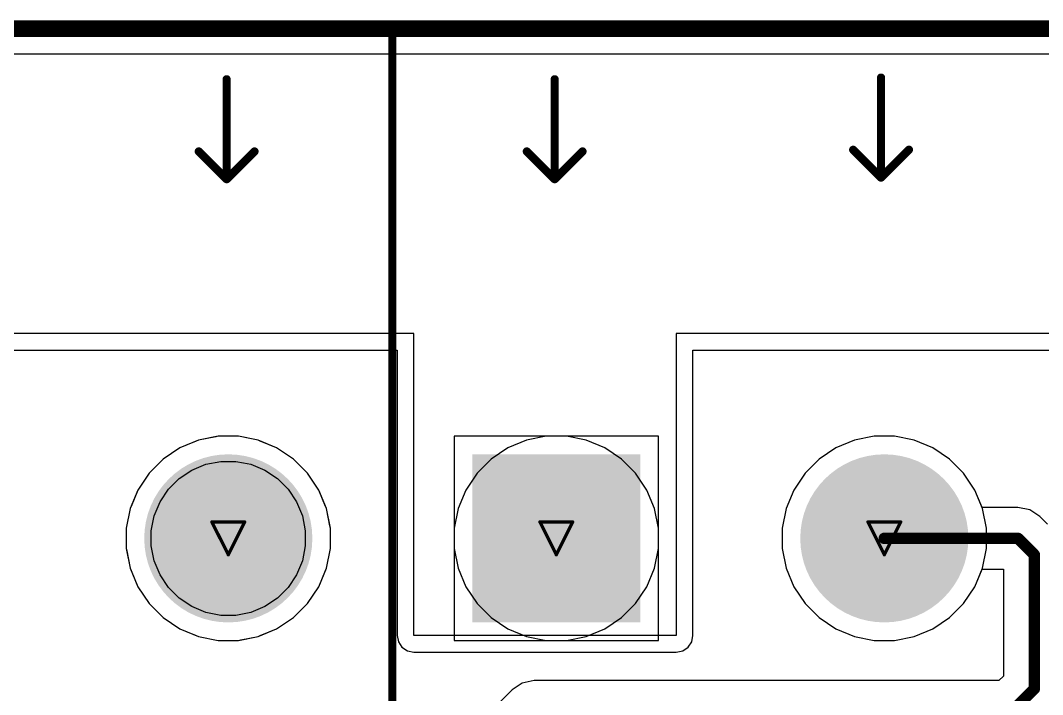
# Model space of a CAD drawing. Header units: inches. Extents: x -36 to 349, y -11 to 240.
# Drawn here: x 32.42 to 48.25, y 116.68 to 127.13 of the extents above; entities that cross this region are included whole.
import ezdxf

# ---------------------------------------------------------------- set-up
doc = ezdxf.new("R2010")
doc.units = ezdxf.units.IN
for name, color, linetype in [('Board Outline', 216, 'Continuous'), ('Bottom Layer', 5, 'Continuous'), ('Bottom Solder', 6, 'Continuous'), ('Drill Drawing', 1, 'Continuous'), ('Layer 1', 16, 'Continuous'), ('Layer 2', 76, 'Continuous'), ('Multi-Layer', 9, 'Continuous'), ('Pad Holes', 156, 'Continuous'), ('Top Layer', 1, 'Continuous'), ('Top Overlay', 2, 'Continuous'), ('Top Solder', 216, 'Continuous')]:
    doc.layers.add(name, color=color, linetype=linetype)

# ---------------------------------------------------------------- blocks, each defined once
blk = doc.blocks.new('TB008A_508_04BE_329')
at = {"layer": 'Bottom Layer'}
h = blk.add_hatch(color=5, dxfattribs=at)
edge = h.paths.add_edge_path()
edge.add_arc((15.24, 0), 1.2, 0, 360)
at = {"layer": 'Bottom Solder'}
h = blk.add_hatch(color=6, dxfattribs=at)
edge = h.paths.add_edge_path()
edge.add_arc((15.24, 0), 1.302, 0, 360)
at = {"layer": 'Layer 1'}
h = blk.add_hatch(color=16, dxfattribs=at)
edge = h.paths.add_edge_path()
edge.add_arc((15.24, 0), 1.2, 0, 360)
at = {"layer": 'Layer 2'}
h = blk.add_hatch(color=76, dxfattribs=at)
edge = h.paths.add_edge_path()
edge.add_arc((15.24, 0), 1.2, 0, 360)
at = {"layer": 'Multi-Layer'}
h = blk.add_hatch(color=9, dxfattribs=at)
edge = h.paths.add_edge_path()
edge.add_arc((15.24, 0), 1.2, 0, 360)
at = {"layer": 'Pad Holes'}
h = blk.add_hatch(color=7, dxfattribs=at)
edge = h.paths.add_edge_path()
edge.add_arc((15.24, 0), 0.8, 0, 360)
at = {"layer": 'Top Layer'}
h = blk.add_hatch(color=1, dxfattribs=at)
edge = h.paths.add_edge_path()
edge.add_arc((15.24, 0), 1.2, 0, 360)
at = {"layer": 'Top Solder'}
h = blk.add_hatch(color=216, dxfattribs=at)
edge = h.paths.add_edge_path()
edge.add_arc((15.24, 0), 1.302, 0, 360)
at = {"layer": 'Top Overlay'}
for points in [[(-2.54, 7.89, 0.127, 0.127, 0), (17.78, 7.89, 0.127, 0.127, 0)], [(17.78, -6, 0.127, 0.127, 0), (17.78, 7.89, 0.127, 0.127, 0)], [(15.215, 5.563, 0.127, 0.127, 0), (15.215, 7.112, 0.127, 0.127, 0)], [(14.783, 5.994, 0.127, 0.127, 0), (15.215, 5.563, 0.127, 0.127, 0)], [(15.215, 5.563, 0.127, 0.127, 0), (15.646, 5.994, 0.127, 0.127, 0)]]:
    blk.add_lwpolyline(points, format="xyseb", dxfattribs=at)
for points in [[(17.748, 7.89, 0.0635, 0.0635, 1), (17.812, 7.89, 0.0635, 0.0635, 1)], [(17.748, 7.89, 0.0635, 0.0635, 1), (17.812, 7.89, 0.0635, 0.0635, 1)], [(15.183, 7.112, 0.0635, 0.0635, 1), (15.246, 7.112, 0.0635, 0.0635, 1)], [(14.751, 5.994, 0.0635, 0.0635, 1), (14.815, 5.994, 0.0635, 0.0635, 1)], [(15.615, 5.994, 0.0635, 0.0635, 1), (15.678, 5.994, 0.0635, 0.0635, 1)], [(15.183, 5.563, 0.0635, 0.0635, 1), (15.246, 5.563, 0.0635, 0.0635, 1)], [(15.183, 5.563, 0.0635, 0.0635, 1), (15.246, 5.563, 0.0635, 0.0635, 1)], [(15.183, 5.563, 0.0635, 0.0635, 1), (15.246, 5.563, 0.0635, 0.0635, 1)]]:
    blk.add_lwpolyline(points, format="xyseb", close=True, dxfattribs=at)
blk = doc.blocks.new('TB008A_508_04BE_331')
at = {"layer": 'Bottom Layer'}
blk.add_hatch(color=5, dxfattribs=at).paths.add_polyline_path([(-1.2, 1.2), (1.2, 1.2), (1.2, -1.2), (-1.2, -1.2)])
h = blk.add_hatch(color=5, dxfattribs=at)
edge = h.paths.add_edge_path()
edge.add_arc((5.08, 0), 1.2, 0, 360)
at = {"layer": 'Bottom Solder'}
blk.add_hatch(color=6, dxfattribs=at).paths.add_polyline_path([(-1.302, 1.302), (1.302, 1.302), (1.302, -1.302), (-1.302, -1.302)])
h = blk.add_hatch(color=6, dxfattribs=at)
edge = h.paths.add_edge_path()
edge.add_arc((5.08, 0), 1.302, 0, 360)
at = {"layer": 'Layer 1'}
h = blk.add_hatch(color=16, dxfattribs=at)
edge = h.paths.add_edge_path()
edge.add_arc((0, 0), 1.2, 0, 360)
h = blk.add_hatch(color=16, dxfattribs=at)
edge = h.paths.add_edge_path()
edge.add_arc((5.08, 0), 1.2, 0, 360)
at = {"layer": 'Layer 2'}
h = blk.add_hatch(color=76, dxfattribs=at)
edge = h.paths.add_edge_path()
edge.add_arc((0, 0), 1.2, 0, 360)
h = blk.add_hatch(color=76, dxfattribs=at)
edge = h.paths.add_edge_path()
edge.add_arc((5.08, 0), 1.2, 0, 360)
at = {"layer": 'Multi-Layer'}
h = blk.add_hatch(color=9, dxfattribs=at)
edge = h.paths.add_edge_path()
edge.add_arc((5.08, 0), 1.2, 0, 360)
at = {"layer": 'Pad Holes'}
h = blk.add_hatch(color=7, dxfattribs=at)
edge = h.paths.add_edge_path()
edge.add_arc((0, 0), 0.8, 0, 360)
h = blk.add_hatch(color=7, dxfattribs=at)
edge = h.paths.add_edge_path()
edge.add_arc((5.08, 0), 0.8, 0, 360)
at = {"layer": 'Top Layer'}
blk.add_hatch(color=1, dxfattribs=at).paths.add_polyline_path([(-1.2, 1.2), (1.2, 1.2), (1.2, -1.2), (-1.2, -1.2)])
h = blk.add_hatch(color=1, dxfattribs=at)
edge = h.paths.add_edge_path()
edge.add_arc((5.08, 0), 1.2, 0, 360)
at = {"layer": 'Top Solder'}
blk.add_hatch(color=216, dxfattribs=at).paths.add_polyline_path([(-1.302, 1.302), (1.302, 1.302), (1.302, -1.302), (-1.302, -1.302)])
h = blk.add_hatch(color=216, dxfattribs=at)
edge = h.paths.add_edge_path()
edge.add_arc((5.08, 0), 1.302, 0, 360)
at = {"layer": 'Top Overlay'}
for points in [[(-2.54, -6, 0.127, 0.127, 0), (-2.54, 7.89, 0.127, 0.127, 0)], [(-2.54, 7.89, 0.127, 0.127, 0), (17.78, 7.89, 0.127, 0.127, 0)], [(-0.025, 5.563, 0.127, 0.127, 0), (-0.025, 7.112, 0.127, 0.127, 0)], [(5.029, 5.588, 0.127, 0.127, 0), (5.029, 7.137, 0.127, 0.127, 0)], [(-0.457, 5.994, 0.127, 0.127, 0), (-0.025, 5.563, 0.127, 0.127, 0)], [(-0.025, 5.563, 0.127, 0.127, 0), (0.406, 5.994, 0.127, 0.127, 0)], [(4.597, 6.02, 0.127, 0.127, 0), (5.029, 5.588, 0.127, 0.127, 0)], [(5.029, 5.588, 0.127, 0.127, 0), (5.461, 6.02, 0.127, 0.127, 0)]]:
    blk.add_lwpolyline(points, format="xyseb", dxfattribs=at)
for points in [[(-2.572, 7.89, 0.0635, 0.0635, 1), (-2.508, 7.89, 0.0635, 0.0635, 1)], [(-2.572, 7.89, 0.0635, 0.0635, 1), (-2.508, 7.89, 0.0635, 0.0635, 1)], [(-0.057, 7.112, 0.0635, 0.0635, 1), (0.006, 7.112, 0.0635, 0.0635, 1)], [(4.997, 7.137, 0.0635, 0.0635, 1), (5.061, 7.137, 0.0635, 0.0635, 1)], [(-0.489, 5.994, 0.0635, 0.0635, 1), (-0.425, 5.994, 0.0635, 0.0635, 1)], [(0.375, 5.994, 0.0635, 0.0635, 1), (0.438, 5.994, 0.0635, 0.0635, 1)], [(4.566, 6.02, 0.0635, 0.0635, 1), (4.629, 6.02, 0.0635, 0.0635, 1)], [(5.429, 6.02, 0.0635, 0.0635, 1), (5.493, 6.02, 0.0635, 0.0635, 1)], [(-0.057, 5.563, 0.0635, 0.0635, 1), (0.006, 5.563, 0.0635, 0.0635, 1)], [(-0.057, 5.563, 0.0635, 0.0635, 1), (0.006, 5.563, 0.0635, 0.0635, 1)], [(-0.057, 5.563, 0.0635, 0.0635, 1), (0.006, 5.563, 0.0635, 0.0635, 1)], [(4.997, 5.588, 0.0635, 0.0635, 1), (5.061, 5.588, 0.0635, 0.0635, 1)], [(4.997, 5.588, 0.0635, 0.0635, 1), (5.061, 5.588, 0.0635, 0.0635, 1)], [(4.997, 5.588, 0.0635, 0.0635, 1), (5.061, 5.588, 0.0635, 0.0635, 1)]]:
    blk.add_lwpolyline(points, format="xyseb", close=True, dxfattribs=at)

msp = doc.modelspace()

# ---------------------------------------------------------------- linework, layer by layer
at = {"layer": 'Board Outline'}
msp.add_lwpolyline([(-2.5, 127, 0.254, 0.254, 0), (80.91, 127, 0.254, 0.254, 0)], format="xyseb", dxfattribs=at)
at = {"layer": 'Bottom Layer'}
for p, q in [((-2.5, 126.612), (80.91, 126.612)), ((35.181, 120.624), (35.145, 120.61)), ((35.449, 120.677), (35.181, 120.624)), ((35.486, 120.685), (35.449, 120.677)), ((35.449, 120.677), (35.449, 120.677)), ((35.798, 120.685), (35.486, 120.685)), ((35.95, 120.655), (35.798, 120.685)), ((36.103, 120.624), (35.95, 120.655)), ((36.138, 120.61), (36.103, 120.624)), ((42.303, 120.685), (39.141, 120.685)), ((39.141, 120.685), (39.141, 117.523)), ((42.303, 117.523), (42.303, 120.685)), ((45.341, 120.624), (45.053, 120.505)), ((45.646, 120.685), (45.341, 120.624)), ((45.958, 120.685), (45.646, 120.685)), ((46.263, 120.624), (45.958, 120.685)), ((46.551, 120.505), (46.263, 120.624)), ((34.893, 120.505), (34.634, 120.332)), ((35.145, 120.61), (34.893, 120.505)), ((35.145, 120.61), (35.145, 120.61)), ((36.391, 120.505), (36.138, 120.61)), ((36.138, 120.61), (36.138, 120.61)), ((36.65, 120.332), (36.391, 120.505)), ((45.053, 120.505), (44.794, 120.332)), ((46.81, 120.332), (46.551, 120.505)), ((34.634, 120.332), (34.607, 120.305)), ((36.843, 120.139), (36.65, 120.332)), ((44.794, 120.332), (44.574, 120.112)), ((47.03, 120.112), (46.81, 120.332)), ((34.607, 120.305), (34.414, 120.112)), ((34.607, 120.305), (34.607, 120.305)), ((34.882, 120.03), (35.077, 120.161)), ((35.077, 120.161), (35.294, 120.251)), ((35.294, 120.251), (35.524, 120.296)), ((35.524, 120.296), (35.759, 120.296)), ((35.759, 120.296), (35.875, 120.274)), ((35.875, 120.274), (35.99, 120.251)), ((35.99, 120.251), (36.207, 120.161)), ((36.207, 120.161), (36.402, 120.03)), ((34.414, 120.112), (34.241, 119.853)), ((34.716, 119.864), (34.882, 120.03)), ((36.402, 120.03), (36.568, 119.864)), ((36.87, 120.112), (36.843, 120.139)), ((36.843, 120.139), (36.843, 120.139)), ((37.043, 119.853), (36.87, 120.112)), ((44.574, 120.112), (44.401, 119.853)), ((47.203, 119.853), (47.03, 120.112)), ((34.241, 119.853), (34.136, 119.6)), ((34.585, 119.669), (34.716, 119.864)), ((36.568, 119.864), (36.699, 119.669)), ((37.148, 119.6), (37.043, 119.853)), ((44.401, 119.853), (44.282, 119.565)), ((47.322, 119.565), (47.203, 119.853)), ((34.122, 119.565), (34.061, 119.26)), ((34.136, 119.6), (34.122, 119.565)), ((34.136, 119.6), (34.136, 119.6)), ((34.495, 119.452), (34.585, 119.669)), ((36.699, 119.669), (36.789, 119.452)), ((37.162, 119.565), (37.148, 119.6)), ((37.148, 119.6), (37.148, 119.6)), ((37.215, 119.297), (37.162, 119.565)), ((44.282, 119.565), (44.221, 119.26)), ((47.383, 119.26), (47.322, 119.565)), ((34.449, 119.221), (34.495, 119.452)), ((36.789, 119.452), (36.834, 119.221)), ((34.061, 119.26), (34.061, 118.948)), ((34.449, 118.986), (34.449, 119.221)), ((36.834, 119.221), (36.834, 118.986)), ((37.223, 119.26), (37.215, 119.297)), ((37.215, 119.297), (37.215, 119.297)), ((37.223, 118.948), (37.223, 119.26)), ((44.221, 119.26), (44.221, 118.948)), ((47.383, 118.948), (47.383, 119.26)), ((34.061, 118.948), (34.068, 118.911)), ((34.068, 118.911), (34.068, 118.911)), ((34.068, 118.911), (34.122, 118.643)), ((34.495, 118.756), (34.449, 118.986)), ((36.834, 118.986), (36.789, 118.756)), ((37.162, 118.643), (37.223, 118.948)), ((44.221, 118.948), (44.282, 118.643)), ((47.322, 118.643), (47.383, 118.948)), ((34.585, 118.539), (34.495, 118.756)), ((36.789, 118.756), (36.699, 118.539)), ((34.122, 118.643), (34.136, 118.607)), ((34.136, 118.607), (34.136, 118.607)), ((34.136, 118.607), (34.241, 118.355)), ((37.043, 118.355), (37.148, 118.607)), ((37.148, 118.607), (37.162, 118.643)), ((37.148, 118.607), (37.148, 118.607)), ((44.282, 118.643), (44.401, 118.355)), ((47.203, 118.355), (47.322, 118.643)), ((34.716, 118.344), (34.585, 118.539)), ((36.699, 118.539), (36.568, 118.344)), ((34.241, 118.355), (34.414, 118.096)), ((34.882, 118.178), (34.716, 118.344)), ((36.568, 118.344), (36.402, 118.178)), ((36.87, 118.096), (37.043, 118.355)), ((44.401, 118.355), (44.574, 118.096)), ((47.03, 118.096), (47.203, 118.355)), ((34.414, 118.096), (34.441, 118.069)), ((35.077, 118.047), (34.882, 118.178)), ((36.402, 118.178), (36.207, 118.047)), ((36.677, 117.903), (36.87, 118.096)), ((44.574, 118.096), (44.794, 117.876)), ((46.81, 117.876), (47.03, 118.096)), ((34.441, 118.069), (34.441, 118.069)), ((34.441, 118.069), (34.634, 117.876)), ((35.294, 117.957), (35.077, 118.047)), ((35.524, 117.911), (35.294, 117.957)), ((35.99, 117.957), (35.759, 117.911)), ((36.207, 118.047), (35.99, 117.957)), ((34.634, 117.876), (34.893, 117.703)), ((35.759, 117.911), (35.524, 117.911)), ((36.391, 117.703), (36.65, 117.876)), ((36.65, 117.876), (36.677, 117.903)), ((36.677, 117.903), (36.677, 117.903)), ((44.794, 117.876), (45.053, 117.703)), ((46.551, 117.703), (46.81, 117.876)), ((34.893, 117.703), (35.145, 117.598)), ((36.138, 117.598), (36.391, 117.703)), ((45.053, 117.703), (45.341, 117.584)), ((46.263, 117.584), (46.551, 117.703)), ((35.145, 117.598), (35.145, 117.598)), ((35.145, 117.598), (35.181, 117.584)), ((35.181, 117.584), (35.486, 117.523)), ((35.486, 117.523), (35.798, 117.523)), ((35.798, 117.523), (35.835, 117.53)), ((35.835, 117.53), (36.103, 117.584)), ((35.835, 117.53), (35.835, 117.53)), ((36.103, 117.584), (36.138, 117.598)), ((36.138, 117.598), (36.138, 117.598)), ((39.141, 117.523), (42.303, 117.523)), ((45.341, 117.584), (45.646, 117.523)), ((45.646, 117.523), (45.958, 117.523)), ((45.958, 117.523), (46.263, 117.584))]:
    msp.add_line(p, q, dxfattribs=at)
at = {"layer": 'Drill Drawing'}
for points in [[(35.388, 119.358, 0.0508, 0.0508, 0), (35.896, 119.358, 0.0508, 0.0508, 0)], [(35.388, 119.358, 0.0508, 0.0508, 0), (35.642, 118.85, 0.0508, 0.0508, 0)], [(35.642, 118.85, 0.0508, 0.0508, 0), (35.896, 119.358, 0.0508, 0.0508, 0)], [(40.468, 119.358, 0.0508, 0.0508, 0), (40.976, 119.358, 0.0508, 0.0508, 0)], [(40.468, 119.358, 0.0508, 0.0508, 0), (40.722, 118.85, 0.0508, 0.0508, 0)], [(40.722, 118.85, 0.0508, 0.0508, 0), (40.976, 119.358, 0.0508, 0.0508, 0)], [(45.548, 119.358, 0.0508, 0.0508, 0), (46.056, 119.358, 0.0508, 0.0508, 0)], [(45.548, 119.358, 0.0508, 0.0508, 0), (45.802, 118.85, 0.0508, 0.0508, 0)], [(45.802, 118.85, 0.0508, 0.0508, 0), (46.056, 119.358, 0.0508, 0.0508, 0)]]:
    msp.add_lwpolyline(points, format="xyseb", dxfattribs=at)
for points in [[(35.375, 119.358, 0.0254, 0.0254, 1), (35.401, 119.358, 0.0254, 0.0254, 1)], [(35.375, 119.358, 0.0254, 0.0254, 1), (35.401, 119.358, 0.0254, 0.0254, 1)], [(35.883, 119.358, 0.0254, 0.0254, 1), (35.909, 119.358, 0.0254, 0.0254, 1)], [(35.883, 119.358, 0.0254, 0.0254, 1), (35.909, 119.358, 0.0254, 0.0254, 1)], [(40.455, 119.358, 0.0254, 0.0254, 1), (40.481, 119.358, 0.0254, 0.0254, 1)], [(40.455, 119.358, 0.0254, 0.0254, 1), (40.481, 119.358, 0.0254, 0.0254, 1)], [(40.963, 119.358, 0.0254, 0.0254, 1), (40.989, 119.358, 0.0254, 0.0254, 1)], [(40.963, 119.358, 0.0254, 0.0254, 1), (40.989, 119.358, 0.0254, 0.0254, 1)], [(45.535, 119.358, 0.0254, 0.0254, 1), (45.561, 119.358, 0.0254, 0.0254, 1)], [(45.535, 119.358, 0.0254, 0.0254, 1), (45.561, 119.358, 0.0254, 0.0254, 1)], [(46.043, 119.358, 0.0254, 0.0254, 1), (46.069, 119.358, 0.0254, 0.0254, 1)], [(46.043, 119.358, 0.0254, 0.0254, 1), (46.069, 119.358, 0.0254, 0.0254, 1)], [(35.629, 118.85, 0.0254, 0.0254, 1), (35.655, 118.85, 0.0254, 0.0254, 1)], [(35.629, 118.85, 0.0254, 0.0254, 1), (35.655, 118.85, 0.0254, 0.0254, 1)], [(40.709, 118.85, 0.0254, 0.0254, 1), (40.735, 118.85, 0.0254, 0.0254, 1)], [(40.709, 118.85, 0.0254, 0.0254, 1), (40.735, 118.85, 0.0254, 0.0254, 1)], [(45.789, 118.85, 0.0254, 0.0254, 1), (45.815, 118.85, 0.0254, 0.0254, 1)], [(45.789, 118.85, 0.0254, 0.0254, 1), (45.815, 118.85, 0.0254, 0.0254, 1)]]:
    msp.add_lwpolyline(points, format="xyseb", close=True, dxfattribs=at)
at = {"layer": 'Layer 1'}
for p, q in [((-2.5, 126.612), (80.91, 126.612)), ((40.261, 120.624), (39.973, 120.505)), ((40.566, 120.685), (40.261, 120.624)), ((40.878, 120.685), (40.566, 120.685)), ((41.183, 120.624), (40.878, 120.685)), ((41.471, 120.505), (41.183, 120.624)), ((45.341, 120.624), (45.053, 120.505)), ((45.646, 120.685), (45.341, 120.624)), ((45.958, 120.685), (45.646, 120.685)), ((46.263, 120.624), (45.958, 120.685)), ((46.551, 120.505), (46.263, 120.624)), ((39.973, 120.505), (39.714, 120.332)), ((41.73, 120.332), (41.471, 120.505)), ((45.053, 120.505), (44.794, 120.332)), ((46.81, 120.332), (46.551, 120.505)), ((39.714, 120.332), (39.494, 120.112)), ((41.95, 120.112), (41.73, 120.332)), ((44.794, 120.332), (44.574, 120.112)), ((47.03, 120.112), (46.81, 120.332)), ((39.494, 120.112), (39.321, 119.853)), ((42.123, 119.853), (41.95, 120.112)), ((44.574, 120.112), (44.401, 119.853)), ((47.203, 119.853), (47.03, 120.112)), ((39.321, 119.853), (39.202, 119.565)), ((42.242, 119.565), (42.123, 119.853)), ((44.401, 119.853), (44.282, 119.565)), ((47.322, 119.565), (47.203, 119.853)), ((39.202, 119.565), (39.141, 119.26)), ((42.303, 119.26), (42.242, 119.565)), ((44.282, 119.565), (44.221, 119.26)), ((47.383, 119.26), (47.322, 119.565)), ((39.141, 119.26), (39.141, 118.948)), ((42.303, 118.948), (42.303, 119.26)), ((44.221, 119.26), (44.221, 118.948)), ((47.383, 118.948), (47.383, 119.26)), ((39.141, 118.948), (39.202, 118.643)), ((42.242, 118.643), (42.303, 118.948)), ((44.221, 118.948), (44.282, 118.643)), ((47.322, 118.643), (47.383, 118.948)), ((39.202, 118.643), (39.321, 118.355)), ((42.123, 118.355), (42.242, 118.643)), ((44.282, 118.643), (44.401, 118.355)), ((47.203, 118.355), (47.322, 118.643)), ((39.321, 118.355), (39.494, 118.096)), ((41.95, 118.096), (42.123, 118.355)), ((44.401, 118.355), (44.574, 118.096)), ((47.03, 118.096), (47.203, 118.355)), ((39.494, 118.096), (39.714, 117.876)), ((41.73, 117.876), (41.95, 118.096)), ((44.574, 118.096), (44.794, 117.876)), ((46.81, 117.876), (47.03, 118.096)), ((39.714, 117.876), (39.973, 117.703)), ((41.471, 117.703), (41.73, 117.876)), ((44.794, 117.876), (45.053, 117.703)), ((46.551, 117.703), (46.81, 117.876)), ((39.973, 117.703), (40.261, 117.584)), ((41.183, 117.584), (41.471, 117.703)), ((45.053, 117.703), (45.341, 117.584)), ((46.263, 117.584), (46.551, 117.703)), ((40.261, 117.584), (40.566, 117.523)), ((40.566, 117.523), (40.878, 117.523)), ((40.878, 117.523), (41.183, 117.584)), ((45.341, 117.584), (45.646, 117.523)), ((45.646, 117.523), (45.958, 117.523)), ((45.958, 117.523), (46.263, 117.584))]:
    msp.add_line(p, q, dxfattribs=at)
at = {"layer": 'Layer 2'}
for p, q in [((-2.5, 126.612), (80.91, 126.612)), ((35.181, 120.624), (34.893, 120.505)), ((35.486, 120.685), (35.181, 120.624)), ((35.798, 120.685), (35.486, 120.685)), ((36.103, 120.624), (35.798, 120.685)), ((36.391, 120.505), (36.103, 120.624)), ((45.341, 120.624), (45.053, 120.505)), ((45.646, 120.685), (45.341, 120.624)), ((45.958, 120.685), (45.646, 120.685)), ((46.263, 120.624), (45.958, 120.685)), ((46.551, 120.505), (46.263, 120.624)), ((34.893, 120.505), (34.634, 120.332)), ((36.65, 120.332), (36.391, 120.505)), ((45.053, 120.505), (44.794, 120.332)), ((46.81, 120.332), (46.551, 120.505)), ((34.634, 120.332), (34.414, 120.112)), ((36.87, 120.112), (36.65, 120.332)), ((44.794, 120.332), (44.574, 120.112)), ((47.03, 120.112), (46.81, 120.332)), ((34.414, 120.112), (34.241, 119.853)), ((37.043, 119.853), (36.87, 120.112)), ((44.574, 120.112), (44.401, 119.853)), ((47.203, 119.853), (47.03, 120.112)), ((34.241, 119.853), (34.122, 119.565)), ((37.162, 119.565), (37.043, 119.853)), ((44.401, 119.853), (44.282, 119.565)), ((47.322, 119.565), (47.203, 119.853)), ((34.122, 119.565), (34.061, 119.26)), ((37.223, 119.26), (37.162, 119.565)), ((44.282, 119.565), (44.221, 119.26)), ((47.383, 119.26), (47.322, 119.565)), ((34.061, 119.26), (34.061, 118.948)), ((37.223, 118.948), (37.223, 119.26)), ((44.221, 119.26), (44.221, 118.948)), ((47.383, 118.948), (47.383, 119.26)), ((34.061, 118.948), (34.122, 118.643)), ((37.162, 118.643), (37.223, 118.948)), ((44.221, 118.948), (44.282, 118.643)), ((47.322, 118.643), (47.383, 118.948)), ((34.122, 118.643), (34.241, 118.355)), ((37.043, 118.355), (37.162, 118.643)), ((44.282, 118.643), (44.401, 118.355)), ((47.203, 118.355), (47.322, 118.643)), ((34.241, 118.355), (34.414, 118.096)), ((36.87, 118.096), (37.043, 118.355)), ((44.401, 118.355), (44.574, 118.096)), ((47.03, 118.096), (47.203, 118.355)), ((34.414, 118.096), (34.634, 117.876)), ((36.65, 117.876), (36.87, 118.096)), ((44.574, 118.096), (44.794, 117.876)), ((46.81, 117.876), (47.03, 118.096)), ((34.634, 117.876), (34.893, 117.703)), ((36.391, 117.703), (36.65, 117.876)), ((44.794, 117.876), (45.053, 117.703)), ((46.551, 117.703), (46.81, 117.876)), ((34.893, 117.703), (35.181, 117.584)), ((36.103, 117.584), (36.391, 117.703)), ((45.053, 117.703), (45.341, 117.584)), ((46.263, 117.584), (46.551, 117.703)), ((35.181, 117.584), (35.486, 117.523)), ((35.486, 117.523), (35.798, 117.523)), ((35.798, 117.523), (36.103, 117.584)), ((45.341, 117.584), (45.646, 117.523)), ((45.646, 117.523), (45.958, 117.523)), ((45.958, 117.523), (46.263, 117.584))]:
    msp.add_line(p, q, dxfattribs=at)
at = {"layer": 'Top Layer'}
for p, q in [((-2.5, 126.612), (73.596, 126.612)), ((38.515, 122.276), (22.269, 122.276)), ((38.515, 117.602), (38.515, 122.276)), ((58.683, 122.276), (42.579, 122.276)), ((42.579, 122.276), (42.579, 117.602)), ((22.528, 122.017), (38.256, 122.017)), ((38.256, 122.017), (38.256, 117.602)), ((42.838, 117.602), (42.838, 122.017)), ((42.838, 122.017), (58.424, 122.017)), ((45.341, 120.624), (45.053, 120.505)), ((45.646, 120.685), (45.341, 120.624)), ((45.958, 120.685), (45.646, 120.685)), ((46.263, 120.624), (45.958, 120.685)), ((46.551, 120.505), (46.263, 120.624)), ((45.053, 120.505), (44.794, 120.332)), ((46.81, 120.332), (46.551, 120.505)), ((44.794, 120.332), (44.574, 120.112)), ((47.03, 120.112), (46.81, 120.332)), ((44.574, 120.112), (44.401, 119.853)), ((47.203, 119.853), (47.03, 120.112)), ((44.401, 119.853), (44.282, 119.565)), ((47.315, 119.583), (47.203, 119.853)), ((44.282, 119.565), (44.221, 119.26)), ((47.872, 119.583), (47.315, 119.583)), ((48.055, 119.547), (47.872, 119.583)), ((48.21, 119.443), (48.055, 119.547)), ((48.33, 119.323), (48.21, 119.443)), ((44.221, 119.26), (44.221, 118.948)), ((44.221, 118.948), (44.282, 118.643)), ((44.282, 118.643), (44.401, 118.355)), ((47.203, 118.355), (47.315, 118.625)), ((47.315, 118.625), (47.647, 118.625)), ((47.647, 118.625), (47.647, 116.972)), ((44.401, 118.355), (44.574, 118.096)), ((47.03, 118.096), (47.203, 118.355)), ((44.574, 118.096), (44.794, 117.876)), ((46.81, 117.876), (47.03, 118.096)), ((44.794, 117.876), (45.053, 117.703)), ((46.551, 117.703), (46.81, 117.876)), ((45.053, 117.703), (45.341, 117.584)), ((46.263, 117.584), (46.551, 117.703)), ((38.256, 117.602), (38.276, 117.503)), ((38.276, 117.503), (38.332, 117.419)), ((42.579, 117.602), (38.515, 117.602)), ((42.763, 117.419), (42.819, 117.503)), ((42.819, 117.503), (42.838, 117.602)), ((45.341, 117.584), (45.646, 117.523)), ((45.646, 117.523), (45.958, 117.523)), ((45.958, 117.523), (46.263, 117.584)), ((38.332, 117.419), (38.416, 117.363)), ((38.416, 117.363), (38.515, 117.343)), ((38.515, 117.343), (42.579, 117.343)), ((42.579, 117.343), (42.679, 117.363)), ((42.679, 117.363), (42.763, 117.419)), ((40.194, 116.863), (40.038, 116.759)), ((40.377, 116.9), (40.194, 116.863)), ((47.574, 116.9), (40.377, 116.9)), ((47.647, 116.972), (47.574, 116.9)), ((40.038, 116.759), (39.445, 116.166))]:
    msp.add_line(p, q, dxfattribs=at)
for points in [[(45.802, 119.104, 0.178, 0.178, 0), (47.872, 119.104, 0.178, 0.178, 0)], [(47.872, 119.104, 0.178, 0.178, 0), (48.126, 118.849, 0.178, 0.178, 0)], [(48.126, 116.774, 0.178, 0.178, 0), (48.126, 118.849, 0.178, 0.178, 0)], [(47.773, 116.421, 0.178, 0.178, 0), (48.126, 116.774, 0.178, 0.178, 0)]]:
    msp.add_lwpolyline(points, format="xyseb", dxfattribs=at)
for points in [[(45.757, 119.104, 0.0889, 0.0889, 1), (45.846, 119.104, 0.0889, 0.0889, 1)], [(47.827, 119.104, 0.0889, 0.0889, 1), (47.916, 119.104, 0.0889, 0.0889, 1)], [(47.827, 119.104, 0.0889, 0.0889, 1), (47.916, 119.104, 0.0889, 0.0889, 1)], [(48.082, 118.849, 0.0889, 0.0889, 1), (48.17, 118.849, 0.0889, 0.0889, 1)], [(48.082, 118.849, 0.0889, 0.0889, 1), (48.17, 118.849, 0.0889, 0.0889, 1)], [(48.082, 116.774, 0.0889, 0.0889, 1), (48.17, 116.774, 0.0889, 0.0889, 1)], [(48.082, 116.774, 0.0889, 0.0889, 1), (48.17, 116.774, 0.0889, 0.0889, 1)]]:
    msp.add_lwpolyline(points, format="xyseb", close=True, dxfattribs=at)

# ---------------------------------------------------------------- block references
for name, p in [('TB008A_508_04BE_329', (20.402, 119.104)), ('TB008A_508_04BE_331', (40.722, 119.104))]:
    msp.add_blockref(name, p)

doc.saveas('drawing.dxf')
